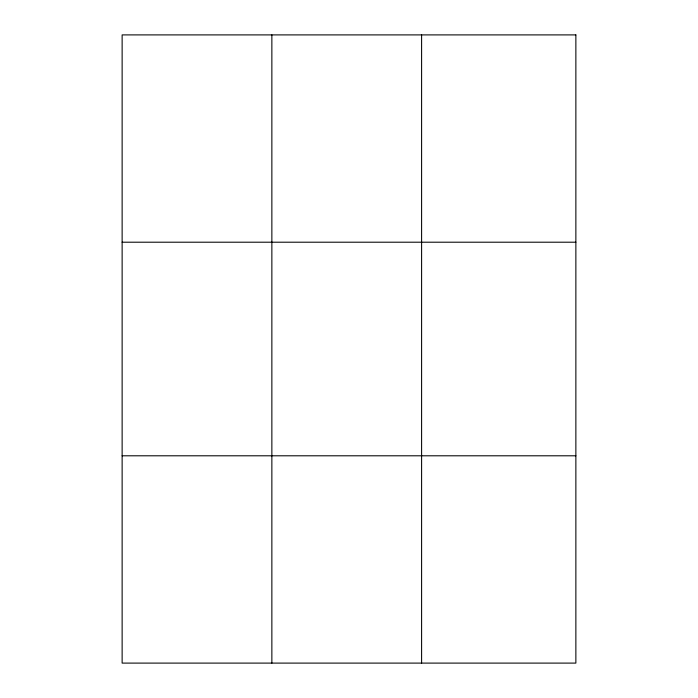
<?xml version="1.0" encoding="UTF-8"?>
<svg xmlns="http://www.w3.org/2000/svg" width="698" height="698" viewBox="0 0 698 698"><rect width="100%" height="100%" fill="white"/><g stroke="black" fill="none" stroke-linecap="round" stroke-linejoin="round"><path stroke-width="1.05" d="M271.862 663.1L271.862 34.9M421.601 663.1L421.601 34.9M122.133 242.206L575.867 242.206M122.133 455.794L575.867 455.794M575.867 34.9L575.867 663.1L122.133 663.1L122.133 34.9L575.867 34.9"/></g></svg>
